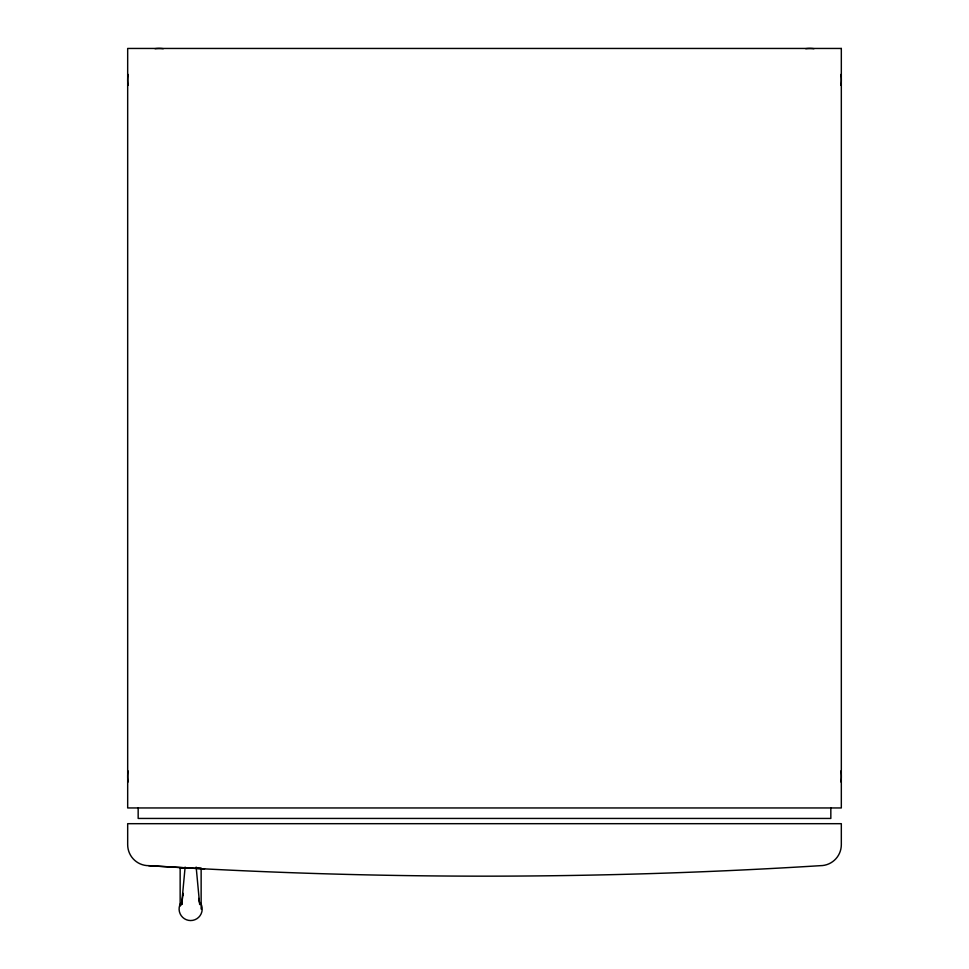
<?xml version="1.0" encoding="UTF-8"?>
<svg xmlns="http://www.w3.org/2000/svg" width="969" height="969" viewBox="0 0 969 969"><rect width="100%" height="100%" fill="white"/><g stroke="black" fill="none" stroke-linecap="round" stroke-linejoin="round"><path stroke-width="1.45" d="M185.127 867.061L181.615 904.549L183.141 893.357L182.875 895.368M181.93 902.212L181.312 904.864L182.281 902.527M185.394 868.079L180.149 868.079L180.149 906.088M195.895 868.079L201.14 868.079L201.14 909.007M148.669 865.668A5378.616 5378.616 0 0 0 820.331 865.668A20.991 20.991 0 0 0 841.322 844.677L841.322 823.686L127.678 823.686L127.678 844.677A20.991 20.991 0 0 0 148.669 865.668L195.338 868.345M195.895 868.381L201.14 868.672M201.794 868.721L204.58 868.878M198.754 898.433L199.36 902.212M199.675 904.549L196.162 867.061M830.833 807.952L830.833 818.442L138.167 818.442L138.167 807.952M840.85 74.456A31.48 31.48 0 0 1 840.85 85.405M805.736 48.716A31.48 31.48 0 0 1 813.948 48.716M840.85 770.985A31.48 31.48 0 0 1 840.85 781.935M128.15 85.405A31.48 31.48 0 0 1 128.15 74.456M155.052 48.716A31.48 31.48 0 0 1 163.264 48.716M128.15 781.935A31.48 31.48 0 0 1 128.15 770.985M192.007 867.897A5.245 5.245 0 0 1 189.282 867.897M200.644 903.229A11.543 11.543 0 0 1 190.639 920.55A11.543 11.543 0 0 1 180.646 903.229M841.322 48.45L127.678 48.45L127.678 807.952L841.322 807.952L841.322 48.45"/></g></svg>
